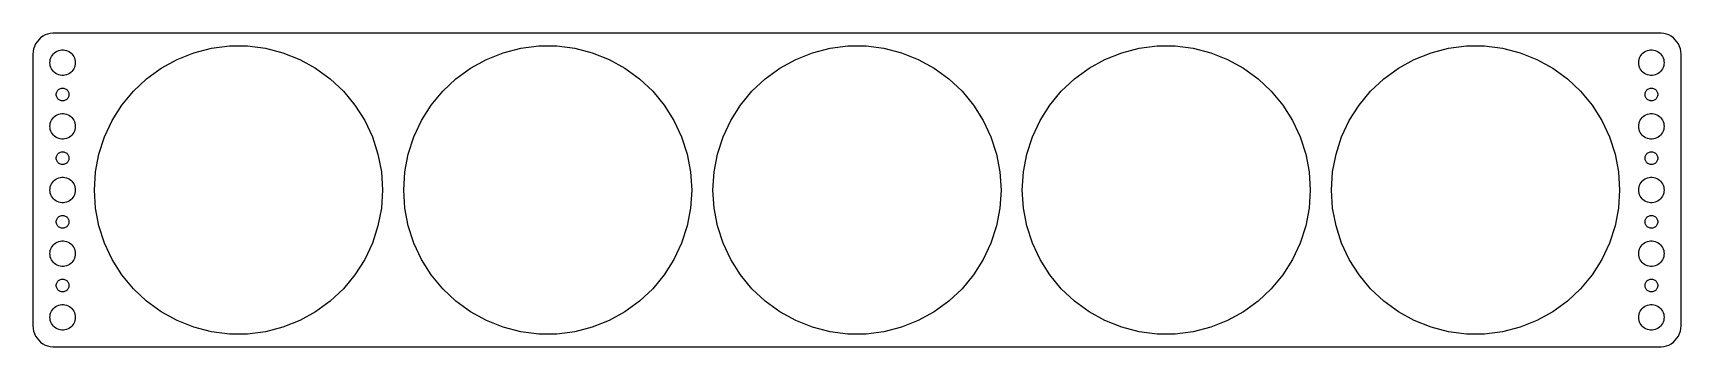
# Model space of a CAD drawing. Header units: metres. Extents: x -194 to 194, y -37 to 37.
import ezdxf

# ---------------------------------------------------------------- set-up
doc = ezdxf.new("R2010")
doc.units = ezdxf.units.M

msp = doc.modelspace()

# ---------------------------------------------------------------- linework, layer by layer
for p, q in [((-193.145, 35.4227), (-193.545, 34.9389)), ((-192.687, 35.8526), (-193.145, 35.4227)), ((-192.179, 36.2216), (-192.687, 35.8526)), ((-191.629, 36.5241), (-192.179, 36.2216)), ((-191.045, 36.7553), (-191.629, 36.5241)), ((-190.437, 36.9114), (-191.045, 36.7553)), ((-189.814, 36.9901), (-190.437, 36.9114)), ((189.814, 36.9901), (-189.814, 36.9901)), ((190.437, 36.9114), (189.814, 36.9901)), ((191.045, 36.7553), (190.437, 36.9114)), ((191.629, 36.5241), (191.045, 36.7553)), ((192.179, 36.2216), (191.629, 36.5241)), ((192.687, 35.8526), (192.179, 36.2216)), ((193.145, 35.4227), (192.687, 35.8526)), ((193.545, 34.9389), (193.145, 35.4227)), ((-194.461, 32.6267), (-194.5, 32)), ((-194.5, 32), (-194.5, -32)), ((-194.343, 33.2434), (-194.461, 32.6267)), ((-194.149, 33.8406), (-194.343, 33.2434)), ((-193.882, 34.4088), (-194.149, 33.8406)), ((-193.545, 34.9389), (-193.882, 34.4088)), ((-190.289, 31.1044), (-190.129, 31.4453)), ((-190.129, 31.4453), (-189.927, 31.7634)), ((-189.927, 31.7634), (-189.687, 32.0536)), ((-189.687, 32.0536), (-189.412, 32.3115)), ((-189.412, 32.3115), (-189.107, 32.533)), ((-189.107, 32.533), (-188.777, 32.7145)), ((-188.777, 32.7145), (-188.427, 32.8532)), ((-188.427, 32.8532), (-188.062, 32.9469)), ((-188.062, 32.9469), (-187.688, 32.9941)), ((-187.688, 32.9941), (-187.312, 32.9941)), ((-187.312, 32.9941), (-186.938, 32.9469)), ((-186.938, 32.9469), (-186.573, 32.8532)), ((-186.573, 32.8532), (-186.223, 32.7145)), ((-186.223, 32.7145), (-185.893, 32.533)), ((-185.893, 32.533), (-185.588, 32.3115)), ((-185.588, 32.3115), (-185.313, 32.0536)), ((-185.313, 32.0536), (-185.073, 31.7634)), ((-185.073, 31.7634), (-184.871, 31.4453)), ((-184.871, 31.4453), (-184.711, 31.1044)), ((-160.477, 30.7641), (-156.507, 32.3359)), ((-156.507, 32.3359), (-152.371, 33.3978)), ((-152.371, 33.3978), (-148.135, 33.9329)), ((-148.135, 33.9329), (-143.865, 33.9329)), ((-143.865, 33.9329), (-139.629, 33.3978)), ((-139.629, 33.3978), (-135.493, 32.3359)), ((-135.493, 32.3359), (-131.523, 30.7641)), ((-87.4765, 30.7641), (-83.5066, 32.3359)), ((-83.5066, 32.3359), (-79.371, 33.3978)), ((-79.371, 33.3978), (-75.1349, 33.9329)), ((-75.1349, 33.9329), (-70.8651, 33.9329)), ((-70.8651, 33.9329), (-66.629, 33.3978)), ((-66.629, 33.3978), (-62.4934, 32.3359)), ((-62.4934, 32.3359), (-58.5235, 30.7641)), ((-14.4765, 30.7641), (-10.5066, 32.3359)), ((-10.5066, 32.3359), (-6.37096, 33.3978)), ((-6.37096, 33.3978), (-2.13487, 33.9329)), ((-2.13487, 33.9329), (2.13487, 33.9329)), ((2.13487, 33.9329), (6.37096, 33.3978)), ((6.37096, 33.3978), (10.5066, 32.3359)), ((10.5066, 32.3359), (14.4765, 30.7641)), ((58.5235, 30.7641), (62.4934, 32.3359)), ((62.4934, 32.3359), (66.629, 33.3978)), ((66.629, 33.3978), (70.8651, 33.9329)), ((70.8651, 33.9329), (75.1349, 33.9329)), ((75.1349, 33.9329), (79.371, 33.3978)), ((79.371, 33.3978), (83.5066, 32.3359)), ((83.5066, 32.3359), (87.4765, 30.7641)), ((131.523, 30.7641), (135.493, 32.3359)), ((135.493, 32.3359), (139.629, 33.3978)), ((139.629, 33.3978), (143.865, 33.9329)), ((143.865, 33.9329), (148.135, 33.9329)), ((148.135, 33.9329), (152.371, 33.3978)), ((152.371, 33.3978), (156.507, 32.3359)), ((156.507, 32.3359), (160.477, 30.7641)), ((184.711, 31.1044), (184.871, 31.4453)), ((184.871, 31.4453), (185.073, 31.7634)), ((185.073, 31.7634), (185.313, 32.0536)), ((185.313, 32.0536), (185.588, 32.3115)), ((185.588, 32.3115), (185.893, 32.533)), ((185.893, 32.533), (186.223, 32.7145)), ((186.223, 32.7145), (186.573, 32.8532)), ((186.573, 32.8532), (186.938, 32.9469)), ((186.938, 32.9469), (187.312, 32.9941)), ((187.312, 32.9941), (187.688, 32.9941)), ((187.688, 32.9941), (188.062, 32.9469)), ((188.062, 32.9469), (188.427, 32.8532)), ((188.427, 32.8532), (188.777, 32.7145)), ((188.777, 32.7145), (189.107, 32.533)), ((189.107, 32.533), (189.412, 32.3115)), ((189.412, 32.3115), (189.687, 32.0536)), ((189.687, 32.0536), (189.927, 31.7634)), ((189.927, 31.7634), (190.129, 31.4453)), ((190.129, 31.4453), (190.289, 31.1044)), ((193.882, 34.4088), (193.545, 34.9389)), ((194.149, 33.8406), (193.882, 34.4088)), ((194.343, 33.2434), (194.149, 33.8406)), ((194.461, 32.6267), (194.343, 33.2434)), ((194.5, 32), (194.461, 32.6267)), ((194.5, -32), (194.5, 32)), ((-190.5, 30), (-190.476, 30.376)), ((-190.476, 29.624), (-190.5, 30)), ((-190.476, 30.376), (-190.406, 30.7461)), ((-190.406, 29.2539), (-190.476, 29.624)), ((-190.406, 30.7461), (-190.289, 31.1044)), ((-190.289, 28.8956), (-190.406, 29.2539)), ((-190.129, 28.5547), (-190.289, 28.8956)), ((-189.927, 28.2366), (-190.129, 28.5547)), ((-189.687, 27.9464), (-189.927, 28.2366)), ((-189.412, 27.6884), (-189.687, 27.9464)), ((-189.107, 27.467), (-189.412, 27.6884)), ((-188.777, 27.2855), (-189.107, 27.467)), ((-188.427, 27.1468), (-188.777, 27.2855)), ((-186.223, 27.2855), (-186.573, 27.1468)), ((-185.893, 27.467), (-186.223, 27.2855)), ((-185.588, 27.6884), (-185.893, 27.467)), ((-185.313, 27.9464), (-185.588, 27.6884)), ((-185.073, 28.2366), (-185.313, 27.9464)), ((-184.871, 28.5547), (-185.073, 28.2366)), ((-184.711, 28.8956), (-184.871, 28.5547)), ((-184.711, 31.1044), (-184.594, 30.7461)), ((-184.594, 29.2539), (-184.711, 28.8956)), ((-184.594, 30.7461), (-184.524, 30.376)), ((-184.524, 29.624), (-184.594, 29.2539)), ((-184.524, 30.376), (-184.5, 30)), ((-184.5, 30), (-184.524, 29.624)), ((-167.672, 26.1974), (-164.218, 28.7071)), ((-164.218, 28.7071), (-160.477, 30.7641)), ((-131.523, 30.7641), (-127.782, 28.7071)), ((-127.782, 28.7071), (-124.328, 26.1974)), ((-94.6724, 26.1974), (-91.2181, 28.7071)), ((-91.2181, 28.7071), (-87.4765, 30.7641)), ((-58.5235, 30.7641), (-54.7819, 28.7071)), ((-54.7819, 28.7071), (-51.3276, 26.1974)), ((-21.6724, 26.1974), (-18.2181, 28.7071)), ((-18.2181, 28.7071), (-14.4765, 30.7641)), ((14.4765, 30.7641), (18.2181, 28.7071)), ((18.2181, 28.7071), (21.6724, 26.1974)), ((51.3276, 26.1974), (54.7819, 28.7071)), ((54.7819, 28.7071), (58.5235, 30.7641)), ((87.4765, 30.7641), (91.2181, 28.7071)), ((91.2181, 28.7071), (94.6724, 26.1974)), ((124.328, 26.1974), (127.782, 28.7071)), ((127.782, 28.7071), (131.523, 30.7641)), ((160.477, 30.7641), (164.218, 28.7071)), ((164.218, 28.7071), (167.672, 26.1974)), ((184.5, 30), (184.524, 30.376)), ((184.524, 29.624), (184.5, 30)), ((184.524, 30.376), (184.594, 30.7461)), ((184.594, 29.2539), (184.524, 29.624)), ((184.594, 30.7461), (184.711, 31.1044)), ((184.711, 28.8956), (184.594, 29.2539)), ((184.871, 28.5547), (184.711, 28.8956)), ((185.073, 28.2366), (184.871, 28.5547)), ((185.313, 27.9464), (185.073, 28.2366)), ((185.588, 27.6884), (185.313, 27.9464)), ((185.893, 27.467), (185.588, 27.6884)), ((186.223, 27.2855), (185.893, 27.467)), ((186.573, 27.1468), (186.223, 27.2855)), ((188.777, 27.2855), (188.427, 27.1468)), ((189.107, 27.467), (188.777, 27.2855)), ((189.412, 27.6884), (189.107, 27.467)), ((189.687, 27.9464), (189.412, 27.6884)), ((189.927, 28.2366), (189.687, 27.9464)), ((190.129, 28.5547), (189.927, 28.2366)), ((190.289, 28.8956), (190.129, 28.5547)), ((190.289, 31.1044), (190.406, 30.7461)), ((190.406, 29.2539), (190.289, 28.8956)), ((190.406, 30.7461), (190.476, 30.376)), ((190.476, 29.624), (190.406, 29.2539)), ((190.476, 30.376), (190.5, 30)), ((190.5, 30), (190.476, 29.624)), ((-188.814, 23.2226), (-188.714, 23.3817)), ((-188.714, 23.3817), (-188.593, 23.5268)), ((-188.593, 23.5268), (-188.456, 23.6558)), ((-188.456, 23.6558), (-188.304, 23.7665)), ((-188.062, 27.0531), (-188.427, 27.1468)), ((-188.304, 23.7665), (-188.139, 23.8572)), ((-188.139, 23.8572), (-187.964, 23.9266)), ((-187.688, 27.0059), (-188.062, 27.0531)), ((-187.964, 23.9266), (-187.781, 23.9734)), ((-187.781, 23.9734), (-187.594, 23.997)), ((-187.312, 27.0059), (-187.688, 27.0059)), ((-187.594, 23.997), (-187.406, 23.997)), ((-187.406, 23.997), (-187.219, 23.9734)), ((-186.938, 27.0531), (-187.312, 27.0059)), ((-187.219, 23.9734), (-187.036, 23.9266)), ((-187.036, 23.9266), (-186.861, 23.8572)), ((-186.573, 27.1468), (-186.938, 27.0531)), ((-186.861, 23.8572), (-186.696, 23.7665)), ((-186.696, 23.7665), (-186.544, 23.6558)), ((-186.544, 23.6558), (-186.407, 23.5268)), ((-186.407, 23.5268), (-186.286, 23.3817)), ((-186.286, 23.3817), (-186.186, 23.2226)), ((-170.785, 23.2746), (-167.672, 26.1974)), ((-124.328, 26.1974), (-121.215, 23.2746)), ((-97.7849, 23.2746), (-94.6724, 26.1974)), ((-51.3276, 26.1974), (-48.2151, 23.2746)), ((-24.7849, 23.2746), (-21.6724, 26.1974)), ((21.6724, 26.1974), (24.7849, 23.2746)), ((48.2151, 23.2746), (51.3276, 26.1974)), ((94.6724, 26.1974), (97.7849, 23.2746)), ((121.215, 23.2746), (124.328, 26.1974)), ((167.672, 26.1974), (170.785, 23.2746)), ((186.186, 23.2226), (186.286, 23.3817)), ((186.286, 23.3817), (186.407, 23.5268)), ((186.407, 23.5268), (186.544, 23.6558)), ((186.544, 23.6558), (186.696, 23.7665)), ((186.938, 27.0531), (186.573, 27.1468)), ((186.696, 23.7665), (186.861, 23.8572)), ((186.861, 23.8572), (187.036, 23.9266)), ((187.312, 27.0059), (186.938, 27.0531)), ((187.036, 23.9266), (187.219, 23.9734)), ((187.219, 23.9734), (187.406, 23.997)), ((187.688, 27.0059), (187.312, 27.0059)), ((187.406, 23.997), (187.594, 23.997)), ((187.594, 23.997), (187.781, 23.9734)), ((188.062, 27.0531), (187.688, 27.0059)), ((187.781, 23.9734), (187.964, 23.9266)), ((187.964, 23.9266), (188.139, 23.8572)), ((188.427, 27.1468), (188.062, 27.0531)), ((188.139, 23.8572), (188.304, 23.7665)), ((188.304, 23.7665), (188.456, 23.6558)), ((188.456, 23.6558), (188.593, 23.5268)), ((188.593, 23.5268), (188.714, 23.3817)), ((188.714, 23.3817), (188.814, 23.2226)), ((-189, 22.5), (-188.988, 22.688)), ((-188.988, 22.312), (-189, 22.5)), ((-188.988, 22.688), (-188.953, 22.873)), ((-188.953, 22.127), (-188.988, 22.312)), ((-188.953, 22.873), (-188.895, 23.0522)), ((-188.895, 21.9478), (-188.953, 22.127)), ((-188.895, 23.0522), (-188.814, 23.2226)), ((-188.814, 21.7774), (-188.895, 21.9478)), ((-188.714, 21.6183), (-188.814, 21.7774)), ((-188.593, 21.4732), (-188.714, 21.6183)), ((-188.456, 21.3442), (-188.593, 21.4732)), ((-188.304, 21.2335), (-188.456, 21.3442)), ((-188.139, 21.1427), (-188.304, 21.2335)), ((-187.964, 21.0734), (-188.139, 21.1427)), ((-187.781, 21.0266), (-187.964, 21.0734)), ((-187.594, 21.003), (-187.781, 21.0266)), ((-187.406, 21.003), (-187.594, 21.003)), ((-187.219, 21.0266), (-187.406, 21.003)), ((-187.036, 21.0734), (-187.219, 21.0266)), ((-186.861, 21.1427), (-187.036, 21.0734)), ((-186.696, 21.2335), (-186.861, 21.1427)), ((-186.544, 21.3442), (-186.696, 21.2335)), ((-186.407, 21.4732), (-186.544, 21.3442)), ((-186.286, 21.6183), (-186.407, 21.4732)), ((-186.186, 21.7774), (-186.286, 21.6183)), ((-186.186, 23.2226), (-186.105, 23.0522)), ((-186.105, 21.9478), (-186.186, 21.7774)), ((-186.105, 23.0522), (-186.047, 22.873)), ((-186.047, 22.127), (-186.105, 21.9478)), ((-186.047, 22.873), (-186.012, 22.688)), ((-186.012, 22.312), (-186.047, 22.127)), ((-186.012, 22.688), (-186, 22.5)), ((-186, 22.5), (-186.012, 22.312)), ((-175.794, 16.3796), (-173.507, 19.9847)), ((-173.507, 19.9847), (-170.785, 23.2746)), ((-121.215, 23.2746), (-118.493, 19.9847)), ((-118.493, 19.9847), (-116.206, 16.3796)), ((-102.794, 16.3796), (-100.507, 19.9847)), ((-100.507, 19.9847), (-97.7849, 23.2746)), ((-48.2151, 23.2746), (-45.4934, 19.9847)), ((-45.4934, 19.9847), (-43.2056, 16.3796)), ((-29.7944, 16.3796), (-27.5066, 19.9847)), ((-27.5066, 19.9847), (-24.7849, 23.2746)), ((24.7849, 23.2746), (27.5066, 19.9847)), ((27.5066, 19.9847), (29.7944, 16.3796)), ((43.2056, 16.3796), (45.4934, 19.9847)), ((45.4934, 19.9847), (48.2151, 23.2746)), ((97.7849, 23.2746), (100.507, 19.9847)), ((100.507, 19.9847), (102.794, 16.3796)), ((116.206, 16.3796), (118.493, 19.9847)), ((118.493, 19.9847), (121.215, 23.2746)), ((170.785, 23.2746), (173.507, 19.9847)), ((173.507, 19.9847), (175.794, 16.3796)), ((186, 22.5), (186.012, 22.688)), ((186.012, 22.312), (186, 22.5)), ((186.012, 22.688), (186.047, 22.873)), ((186.047, 22.127), (186.012, 22.312)), ((186.047, 22.873), (186.105, 23.0522)), ((186.105, 21.9478), (186.047, 22.127)), ((186.105, 23.0522), (186.186, 23.2226)), ((186.186, 21.7774), (186.105, 21.9478)), ((186.286, 21.6183), (186.186, 21.7774)), ((186.407, 21.4732), (186.286, 21.6183)), ((186.544, 21.3442), (186.407, 21.4732)), ((186.696, 21.2335), (186.544, 21.3442)), ((186.861, 21.1427), (186.696, 21.2335)), ((187.036, 21.0734), (186.861, 21.1427)), ((187.219, 21.0266), (187.036, 21.0734)), ((187.406, 21.003), (187.219, 21.0266)), ((187.594, 21.003), (187.406, 21.003)), ((187.781, 21.0266), (187.594, 21.003)), ((187.964, 21.0734), (187.781, 21.0266)), ((188.139, 21.1427), (187.964, 21.0734)), ((188.304, 21.2335), (188.139, 21.1427)), ((188.456, 21.3442), (188.304, 21.2335)), ((188.593, 21.4732), (188.456, 21.3442)), ((188.714, 21.6183), (188.593, 21.4732)), ((188.814, 21.7774), (188.714, 21.6183)), ((188.814, 23.2226), (188.895, 23.0522)), ((188.895, 21.9478), (188.814, 21.7774)), ((188.895, 23.0522), (188.953, 22.873)), ((188.953, 22.127), (188.895, 21.9478)), ((188.953, 22.873), (188.988, 22.688)), ((188.988, 22.312), (188.953, 22.127)), ((188.988, 22.688), (189, 22.5)), ((189, 22.5), (188.988, 22.312)), ((-190.476, 15.376), (-190.406, 15.7461)), ((-190.406, 15.7461), (-190.289, 16.1044)), ((-190.289, 16.1044), (-190.129, 16.4453)), ((-190.129, 16.4453), (-189.927, 16.7634)), ((-189.927, 16.7634), (-189.687, 17.0536)), ((-189.687, 17.0536), (-189.412, 17.3115)), ((-189.412, 17.3115), (-189.107, 17.533)), ((-189.107, 17.533), (-188.777, 17.7145)), ((-188.777, 17.7145), (-188.427, 17.8532)), ((-188.427, 17.8532), (-188.062, 17.9469)), ((-188.062, 17.9469), (-187.688, 17.9941)), ((-187.688, 17.9941), (-187.312, 17.9941)), ((-187.312, 17.9941), (-186.938, 17.9469)), ((-186.938, 17.9469), (-186.573, 17.8532)), ((-186.573, 17.8532), (-186.223, 17.7145)), ((-186.223, 17.7145), (-185.893, 17.533)), ((-185.893, 17.533), (-185.588, 17.3115)), ((-185.588, 17.3115), (-185.313, 17.0536)), ((-185.313, 17.0536), (-185.073, 16.7634)), ((-185.073, 16.7634), (-184.871, 16.4453)), ((-184.871, 16.4453), (-184.711, 16.1044)), ((-184.711, 16.1044), (-184.594, 15.7461)), ((-184.594, 15.7461), (-184.524, 15.376)), ((-177.612, 12.5162), (-175.794, 16.3796)), ((-116.206, 16.3796), (-114.388, 12.5162)), ((-104.612, 12.5162), (-102.794, 16.3796)), ((-43.2056, 16.3796), (-41.3876, 12.5162)), ((-31.6124, 12.5162), (-29.7944, 16.3796)), ((29.7944, 16.3796), (31.6124, 12.5162)), ((41.3876, 12.5162), (43.2056, 16.3796)), ((102.794, 16.3796), (104.612, 12.5162)), ((114.388, 12.5162), (116.206, 16.3796)), ((175.794, 16.3796), (177.612, 12.5162)), ((184.524, 15.376), (184.594, 15.7461)), ((184.594, 15.7461), (184.711, 16.1044)), ((184.711, 16.1044), (184.871, 16.4453)), ((184.871, 16.4453), (185.073, 16.7634)), ((185.073, 16.7634), (185.313, 17.0536)), ((185.313, 17.0536), (185.588, 17.3115)), ((185.588, 17.3115), (185.893, 17.533)), ((185.893, 17.533), (186.223, 17.7145)), ((186.223, 17.7145), (186.573, 17.8532)), ((186.573, 17.8532), (186.938, 17.9469)), ((186.938, 17.9469), (187.312, 17.9941)), ((187.312, 17.9941), (187.688, 17.9941)), ((187.688, 17.9941), (188.062, 17.9469)), ((188.062, 17.9469), (188.427, 17.8532)), ((188.427, 17.8532), (188.777, 17.7145)), ((188.777, 17.7145), (189.107, 17.533)), ((189.107, 17.533), (189.412, 17.3115)), ((189.412, 17.3115), (189.687, 17.0536)), ((189.687, 17.0536), (189.927, 16.7634)), ((189.927, 16.7634), (190.129, 16.4453)), ((190.129, 16.4453), (190.289, 16.1044)), ((190.289, 16.1044), (190.406, 15.7461)), ((190.406, 15.7461), (190.476, 15.376)), ((-190.5, 15), (-190.476, 15.376)), ((-190.476, 14.624), (-190.5, 15)), ((-190.406, 14.2539), (-190.476, 14.624)), ((-190.289, 13.8956), (-190.406, 14.2539)), ((-190.129, 13.5547), (-190.289, 13.8956)), ((-189.927, 13.2366), (-190.129, 13.5547)), ((-189.687, 12.9464), (-189.927, 13.2366)), ((-189.412, 12.6884), (-189.687, 12.9464)), ((-189.107, 12.467), (-189.412, 12.6884)), ((-188.777, 12.2855), (-189.107, 12.467)), ((-188.427, 12.1468), (-188.777, 12.2855)), ((-188.062, 12.0531), (-188.427, 12.1468)), ((-187.688, 12.0059), (-188.062, 12.0531)), ((-187.312, 12.0059), (-187.688, 12.0059)), ((-186.938, 12.0531), (-187.312, 12.0059)), ((-186.573, 12.1468), (-186.938, 12.0531)), ((-186.223, 12.2855), (-186.573, 12.1468)), ((-185.893, 12.467), (-186.223, 12.2855)), ((-185.588, 12.6884), (-185.893, 12.467)), ((-185.313, 12.9464), (-185.588, 12.6884)), ((-185.073, 13.2366), (-185.313, 12.9464)), ((-184.871, 13.5547), (-185.073, 13.2366)), ((-184.711, 13.8956), (-184.871, 13.5547)), ((-184.594, 14.2539), (-184.711, 13.8956)), ((-184.524, 14.624), (-184.594, 14.2539)), ((-184.524, 15.376), (-184.5, 15)), ((-184.5, 15), (-184.524, 14.624)), ((-178.932, 8.45544), (-177.612, 12.5162)), ((-114.388, 12.5162), (-113.068, 8.45544)), ((-105.932, 8.45544), (-104.612, 12.5162)), ((-41.3876, 12.5162), (-40.0682, 8.45544)), ((-32.9318, 8.45544), (-31.6124, 12.5162)), ((31.6124, 12.5162), (32.9318, 8.45544)), ((40.0682, 8.45544), (41.3876, 12.5162)), ((104.612, 12.5162), (105.932, 8.45544)), ((113.068, 8.45544), (114.388, 12.5162)), ((177.612, 12.5162), (178.932, 8.45544)), ((184.5, 15), (184.524, 15.376)), ((184.524, 14.624), (184.5, 15)), ((184.594, 14.2539), (184.524, 14.624)), ((184.711, 13.8956), (184.594, 14.2539)), ((184.871, 13.5547), (184.711, 13.8956)), ((185.073, 13.2366), (184.871, 13.5547)), ((185.313, 12.9464), (185.073, 13.2366)), ((185.588, 12.6884), (185.313, 12.9464)), ((185.893, 12.467), (185.588, 12.6884)), ((186.223, 12.2855), (185.893, 12.467)), ((186.573, 12.1468), (186.223, 12.2855)), ((186.938, 12.0531), (186.573, 12.1468)), ((187.312, 12.0059), (186.938, 12.0531)), ((187.688, 12.0059), (187.312, 12.0059)), ((188.062, 12.0531), (187.688, 12.0059)), ((188.427, 12.1468), (188.062, 12.0531)), ((188.777, 12.2855), (188.427, 12.1468)), ((189.107, 12.467), (188.777, 12.2855)), ((189.412, 12.6884), (189.107, 12.467)), ((189.687, 12.9464), (189.412, 12.6884)), ((189.927, 13.2366), (189.687, 12.9464)), ((190.129, 13.5547), (189.927, 13.2366)), ((190.289, 13.8956), (190.129, 13.5547)), ((190.406, 14.2539), (190.289, 13.8956)), ((190.476, 14.624), (190.406, 14.2539)), ((190.476, 15.376), (190.5, 15)), ((190.5, 15), (190.476, 14.624)), ((-188.988, 7.68799), (-188.953, 7.87303)), ((-188.953, 7.87303), (-188.895, 8.05219)), ((-188.895, 8.05219), (-188.814, 8.22263)), ((-188.814, 8.22263), (-188.714, 8.38167)), ((-188.714, 8.38167), (-188.593, 8.52681)), ((-188.593, 8.52681), (-188.456, 8.65576)), ((-188.456, 8.65576), (-188.304, 8.76648)), ((-188.304, 8.76648), (-188.139, 8.85724)), ((-188.139, 8.85724), (-187.964, 8.92657)), ((-187.964, 8.92657), (-187.781, 8.97342)), ((-187.781, 8.97342), (-187.594, 8.99704)), ((-187.594, 8.99704), (-187.406, 8.99704)), ((-187.406, 8.99704), (-187.219, 8.97342)), ((-187.219, 8.97342), (-187.036, 8.92657)), ((-187.036, 8.92657), (-186.861, 8.85724)), ((-186.861, 8.85724), (-186.696, 8.76648)), ((-186.696, 8.76648), (-186.544, 8.65576)), ((-186.544, 8.65576), (-186.407, 8.52681)), ((-186.407, 8.52681), (-186.286, 8.38167)), ((-186.286, 8.38167), (-186.186, 8.22263)), ((-186.186, 8.22263), (-186.105, 8.05219)), ((-186.105, 8.05219), (-186.047, 7.87303)), ((-186.047, 7.87303), (-186.012, 7.68799)), ((-179.732, 4.26132), (-178.932, 8.45544)), ((-113.068, 8.45544), (-112.268, 4.26132)), ((-106.732, 4.26132), (-105.932, 8.45544)), ((-40.0682, 8.45544), (-39.2681, 4.26132)), ((-33.7319, 4.26132), (-32.9318, 8.45544)), ((32.9318, 8.45544), (33.7319, 4.26132)), ((39.2681, 4.26132), (40.0682, 8.45544)), ((105.932, 8.45544), (106.732, 4.26132)), ((112.268, 4.26132), (113.068, 8.45544)), ((178.932, 8.45544), (179.732, 4.26132)), ((186.012, 7.68799), (186.047, 7.87303)), ((186.047, 7.87303), (186.105, 8.05219)), ((186.105, 8.05219), (186.186, 8.22263)), ((186.186, 8.22263), (186.286, 8.38167)), ((186.286, 8.38167), (186.407, 8.52681)), ((186.407, 8.52681), (186.544, 8.65576)), ((186.544, 8.65576), (186.696, 8.76648)), ((186.696, 8.76648), (186.861, 8.85724)), ((186.861, 8.85724), (187.036, 8.92657)), ((187.036, 8.92657), (187.219, 8.97342)), ((187.219, 8.97342), (187.406, 8.99704)), ((187.406, 8.99704), (187.594, 8.99704)), ((187.594, 8.99704), (187.781, 8.97342)), ((187.781, 8.97342), (187.964, 8.92657)), ((187.964, 8.92657), (188.139, 8.85724)), ((188.139, 8.85724), (188.304, 8.76648)), ((188.304, 8.76648), (188.456, 8.65576)), ((188.456, 8.65576), (188.593, 8.52681)), ((188.593, 8.52681), (188.714, 8.38167)), ((188.714, 8.38167), (188.814, 8.22263)), ((188.814, 8.22263), (188.895, 8.05219)), ((188.895, 8.05219), (188.953, 7.87303)), ((188.953, 7.87303), (188.988, 7.68799)), ((-189, 7.5), (-188.988, 7.68799)), ((-188.988, 7.312), (-189, 7.5)), ((-188.953, 7.12695), (-188.988, 7.312)), ((-188.895, 6.9478), (-188.953, 7.12695)), ((-188.814, 6.77736), (-188.895, 6.9478)), ((-188.714, 6.61832), (-188.814, 6.77736)), ((-188.593, 6.47318), (-188.714, 6.61832)), ((-188.456, 6.34422), (-188.593, 6.47318)), ((-188.304, 6.23351), (-188.456, 6.34422)), ((-188.139, 6.14275), (-188.304, 6.23351)), ((-187.964, 6.07341), (-188.139, 6.14275)), ((-187.781, 6.02657), (-187.964, 6.07341)), ((-187.594, 6.00294), (-187.781, 6.02657)), ((-187.406, 6.00294), (-187.594, 6.00294)), ((-187.219, 6.02657), (-187.406, 6.00294)), ((-187.036, 6.07341), (-187.219, 6.02657)), ((-186.861, 6.14275), (-187.036, 6.07341)), ((-186.696, 6.23351), (-186.861, 6.14275)), ((-186.544, 6.34422), (-186.696, 6.23351)), ((-186.407, 6.47318), (-186.544, 6.34422)), ((-186.286, 6.61832), (-186.407, 6.47318)), ((-186.186, 6.77736), (-186.286, 6.61832)), ((-186.105, 6.9478), (-186.186, 6.77736)), ((-186.047, 7.12695), (-186.105, 6.9478)), ((-186.012, 7.312), (-186.047, 7.12695)), ((-186.012, 7.68799), (-186, 7.5)), ((-186, 7.5), (-186.012, 7.312)), ((-180, 0), (-179.732, 4.26132)), ((-112.268, 4.26132), (-112, 0)), ((-107, 0), (-106.732, 4.26132)), ((-39.2681, 4.26132), (-39, 0)), ((-34, 0), (-33.7319, 4.26132)), ((33.7319, 4.26132), (34, 0)), ((39, 0), (39.2681, 4.26132)), ((106.732, 4.26132), (107, 0)), ((112, 0), (112.268, 4.26132)), ((179.732, 4.26132), (180, 0)), ((186, 7.5), (186.012, 7.68799)), ((186.012, 7.312), (186, 7.5)), ((186.047, 7.12695), (186.012, 7.312)), ((186.105, 6.9478), (186.047, 7.12695)), ((186.186, 6.77736), (186.105, 6.9478)), ((186.286, 6.61832), (186.186, 6.77736)), ((186.407, 6.47318), (186.286, 6.61832)), ((186.544, 6.34422), (186.407, 6.47318)), ((186.696, 6.23351), (186.544, 6.34422)), ((186.861, 6.14275), (186.696, 6.23351)), ((187.036, 6.07341), (186.861, 6.14275)), ((187.219, 6.02657), (187.036, 6.07341)), ((187.406, 6.00294), (187.219, 6.02657)), ((187.594, 6.00294), (187.406, 6.00294)), ((187.781, 6.02657), (187.594, 6.00294)), ((187.964, 6.07341), (187.781, 6.02657)), ((188.139, 6.14275), (187.964, 6.07341)), ((188.304, 6.23351), (188.139, 6.14275)), ((188.456, 6.34422), (188.304, 6.23351)), ((188.593, 6.47318), (188.456, 6.34422)), ((188.714, 6.61832), (188.593, 6.47318)), ((188.814, 6.77736), (188.714, 6.61832)), ((188.895, 6.9478), (188.814, 6.77736)), ((188.953, 7.12695), (188.895, 6.9478)), ((188.988, 7.312), (188.953, 7.12695)), ((188.988, 7.68799), (189, 7.5)), ((189, 7.5), (188.988, 7.312)), ((-190.5, 0), (-190.476, 0.37599)), ((-190.476, -0.37599), (-190.5, 0)), ((-190.476, 0.37599), (-190.406, 0.74606)), ((-190.406, 0.74606), (-190.289, 1.10437)), ((-190.289, 1.10437), (-190.129, 1.44525)), ((-190.129, 1.44525), (-189.927, 1.76335)), ((-189.927, 1.76335), (-189.687, 2.05363)), ((-189.687, 2.05363), (-189.412, 2.31154)), ((-189.412, 2.31154), (-189.107, 2.53297)), ((-189.107, 2.53297), (-188.777, 2.71448)), ((-188.777, 2.71448), (-188.427, 2.85316)), ((-188.427, 2.85316), (-188.062, 2.94685)), ((-188.062, 2.94685), (-187.688, 2.99408)), ((-187.688, 2.99408), (-187.312, 2.99408)), ((-187.312, 2.99408), (-186.938, 2.94685)), ((-186.938, 2.94685), (-186.573, 2.85316)), ((-186.573, 2.85316), (-186.223, 2.71448)), ((-186.223, 2.71448), (-185.893, 2.53297)), ((-185.893, 2.53297), (-185.588, 2.31154)), ((-185.588, 2.31154), (-185.313, 2.05363)), ((-185.313, 2.05363), (-185.073, 1.76335)), ((-185.073, 1.76335), (-184.871, 1.44525)), ((-184.871, 1.44525), (-184.711, 1.10437)), ((-184.711, 1.10437), (-184.594, 0.74606)), ((-184.594, 0.74606), (-184.524, 0.37599)), ((-184.524, 0.37599), (-184.5, 0)), ((-184.5, 0), (-184.524, -0.37599)), ((-179.732, -4.26132), (-180, 0)), ((-112, 0), (-112.268, -4.26132)), ((-106.732, -4.26132), (-107, 0)), ((-39, 0), (-39.2681, -4.26132)), ((-33.7319, -4.26132), (-34, 0)), ((34, 0), (33.7319, -4.26132)), ((39.2681, -4.26132), (39, 0)), ((107, 0), (106.732, -4.26132)), ((112.268, -4.26132), (112, 0)), ((180, 0), (179.732, -4.26132)), ((184.5, 0), (184.524, 0.37599)), ((184.524, -0.37599), (184.5, 0)), ((184.524, 0.37599), (184.594, 0.74606)), ((184.594, 0.74606), (184.711, 1.10437)), ((184.711, 1.10437), (184.871, 1.44525)), ((184.871, 1.44525), (185.073, 1.76335)), ((185.073, 1.76335), (185.313, 2.05363)), ((185.313, 2.05363), (185.588, 2.31154)), ((185.588, 2.31154), (185.893, 2.53297)), ((185.893, 2.53297), (186.223, 2.71448)), ((186.223, 2.71448), (186.573, 2.85316)), ((186.573, 2.85316), (186.938, 2.94685)), ((186.938, 2.94685), (187.312, 2.99408)), ((187.312, 2.99408), (187.688, 2.99408)), ((187.688, 2.99408), (188.062, 2.94685)), ((188.062, 2.94685), (188.427, 2.85316)), ((188.427, 2.85316), (188.777, 2.71448)), ((188.777, 2.71448), (189.107, 2.53297)), ((189.107, 2.53297), (189.412, 2.31154)), ((189.412, 2.31154), (189.687, 2.05363)), ((189.687, 2.05363), (189.927, 1.76335)), ((189.927, 1.76335), (190.129, 1.44525)), ((190.129, 1.44525), (190.289, 1.10437)), ((190.289, 1.10437), (190.406, 0.74606)), ((190.406, 0.74606), (190.476, 0.37599)), ((190.476, 0.37599), (190.5, 0)), ((190.5, 0), (190.476, -0.37599)), ((-190.406, -0.74606), (-190.476, -0.37599)), ((-190.289, -1.10437), (-190.406, -0.74606)), ((-190.129, -1.44525), (-190.289, -1.10437)), ((-189.927, -1.76335), (-190.129, -1.44525)), ((-189.687, -2.05363), (-189.927, -1.76335)), ((-189.412, -2.31154), (-189.687, -2.05363)), ((-189.107, -2.53297), (-189.412, -2.31154)), ((-188.777, -2.71448), (-189.107, -2.53297)), ((-188.427, -2.85316), (-188.777, -2.71448)), ((-188.062, -2.94685), (-188.427, -2.85316)), ((-187.688, -2.99408), (-188.062, -2.94685)), ((-187.312, -2.99408), (-187.688, -2.99408)), ((-186.938, -2.94685), (-187.312, -2.99408)), ((-186.573, -2.85316), (-186.938, -2.94685)), ((-186.223, -2.71448), (-186.573, -2.85316)), ((-185.893, -2.53297), (-186.223, -2.71448)), ((-185.588, -2.31154), (-185.893, -2.53297)), ((-185.313, -2.05363), (-185.588, -2.31154)), ((-185.073, -1.76335), (-185.313, -2.05363)), ((-184.871, -1.44525), (-185.073, -1.76335)), ((-184.711, -1.10437), (-184.871, -1.44525)), ((-184.594, -0.74606), (-184.711, -1.10437)), ((-184.524, -0.37599), (-184.594, -0.74606)), ((184.594, -0.74606), (184.524, -0.37599)), ((184.711, -1.10437), (184.594, -0.74606)), ((184.871, -1.44525), (184.711, -1.10437)), ((185.073, -1.76335), (184.871, -1.44525)), ((185.313, -2.05363), (185.073, -1.76335)), ((185.588, -2.31154), (185.313, -2.05363)), ((185.893, -2.53297), (185.588, -2.31154)), ((186.223, -2.71448), (185.893, -2.53297)), ((186.573, -2.85316), (186.223, -2.71448)), ((186.938, -2.94685), (186.573, -2.85316)), ((187.312, -2.99408), (186.938, -2.94685)), ((187.688, -2.99408), (187.312, -2.99408)), ((188.062, -2.94685), (187.688, -2.99408)), ((188.427, -2.85316), (188.062, -2.94685)), ((188.777, -2.71448), (188.427, -2.85316)), ((189.107, -2.53297), (188.777, -2.71448)), ((189.412, -2.31154), (189.107, -2.53297)), ((189.687, -2.05363), (189.412, -2.31154)), ((189.927, -1.76335), (189.687, -2.05363)), ((190.129, -1.44525), (189.927, -1.76335)), ((190.289, -1.10437), (190.129, -1.44525)), ((190.406, -0.74606), (190.289, -1.10437)), ((190.476, -0.37599), (190.406, -0.74606)), ((-189, -7.5), (-188.988, -7.312)), ((-188.988, -7.68799), (-189, -7.5)), ((-188.988, -7.312), (-188.953, -7.12695)), ((-188.953, -7.87303), (-188.988, -7.68799)), ((-188.953, -7.12695), (-188.895, -6.9478)), ((-188.895, -6.9478), (-188.814, -6.77736)), ((-188.814, -6.77736), (-188.714, -6.61832)), ((-188.714, -6.61832), (-188.593, -6.47318)), ((-188.593, -6.47318), (-188.456, -6.34422)), ((-188.456, -6.34422), (-188.304, -6.23351)), ((-188.304, -6.23351), (-188.139, -6.14275)), ((-188.139, -6.14275), (-187.964, -6.07341)), ((-187.964, -6.07341), (-187.781, -6.02657)), ((-187.781, -6.02657), (-187.594, -6.00294)), ((-187.594, -6.00294), (-187.406, -6.00294)), ((-187.406, -6.00294), (-187.219, -6.02657)), ((-187.219, -6.02657), (-187.036, -6.07341)), ((-187.036, -6.07341), (-186.861, -6.14275)), ((-186.861, -6.14275), (-186.696, -6.23351)), ((-186.696, -6.23351), (-186.544, -6.34422)), ((-186.544, -6.34422), (-186.407, -6.47318)), ((-186.407, -6.47318), (-186.286, -6.61832)), ((-186.286, -6.61832), (-186.186, -6.77736)), ((-186.186, -6.77736), (-186.105, -6.9478)), ((-186.105, -6.9478), (-186.047, -7.12695)), ((-186.047, -7.12695), (-186.012, -7.312)), ((-186.012, -7.68799), (-186.047, -7.87303)), ((-186.012, -7.312), (-186, -7.5)), ((-186, -7.5), (-186.012, -7.68799)), ((-178.932, -8.45544), (-179.732, -4.26132)), ((-112.268, -4.26132), (-113.068, -8.45544)), ((-105.932, -8.45544), (-106.732, -4.26132)), ((-39.2681, -4.26132), (-40.0682, -8.45544)), ((-32.9318, -8.45544), (-33.7319, -4.26132)), ((33.7319, -4.26132), (32.9318, -8.45544)), ((40.0682, -8.45544), (39.2681, -4.26132)), ((106.732, -4.26132), (105.932, -8.45544)), ((113.068, -8.45544), (112.268, -4.26132)), ((179.732, -4.26132), (178.932, -8.45544)), ((186, -7.5), (186.012, -7.312)), ((186.012, -7.68799), (186, -7.5)), ((186.012, -7.312), (186.047, -7.12695)), ((186.047, -7.87303), (186.012, -7.68799)), ((186.047, -7.12695), (186.105, -6.9478)), ((186.105, -6.9478), (186.186, -6.77736)), ((186.186, -6.77736), (186.286, -6.61832)), ((186.286, -6.61832), (186.407, -6.47318)), ((186.407, -6.47318), (186.544, -6.34422)), ((186.544, -6.34422), (186.696, -6.23351)), ((186.696, -6.23351), (186.861, -6.14275)), ((186.861, -6.14275), (187.036, -6.07341)), ((187.036, -6.07341), (187.219, -6.02657)), ((187.219, -6.02657), (187.406, -6.00294)), ((187.406, -6.00294), (187.594, -6.00294)), ((187.594, -6.00294), (187.781, -6.02657)), ((187.781, -6.02657), (187.964, -6.07341)), ((187.964, -6.07341), (188.139, -6.14275)), ((188.139, -6.14275), (188.304, -6.23351)), ((188.304, -6.23351), (188.456, -6.34422)), ((188.456, -6.34422), (188.593, -6.47318)), ((188.593, -6.47318), (188.714, -6.61832)), ((188.714, -6.61832), (188.814, -6.77736)), ((188.814, -6.77736), (188.895, -6.9478)), ((188.895, -6.9478), (188.953, -7.12695)), ((188.953, -7.12695), (188.988, -7.312)), ((188.988, -7.68799), (188.953, -7.87303)), ((188.988, -7.312), (189, -7.5)), ((189, -7.5), (188.988, -7.68799)), ((-188.895, -8.05219), (-188.953, -7.87303)), ((-188.814, -8.22263), (-188.895, -8.05219)), ((-188.714, -8.38167), (-188.814, -8.22263)), ((-188.593, -8.52681), (-188.714, -8.38167)), ((-188.456, -8.65576), (-188.593, -8.52681)), ((-188.304, -8.76648), (-188.456, -8.65576)), ((-188.139, -8.85724), (-188.304, -8.76648)), ((-187.964, -8.92657), (-188.139, -8.85724)), ((-187.781, -8.97342), (-187.964, -8.92657)), ((-187.594, -8.99704), (-187.781, -8.97342)), ((-187.406, -8.99704), (-187.594, -8.99704)), ((-187.219, -8.97342), (-187.406, -8.99704)), ((-187.036, -8.92657), (-187.219, -8.97342)), ((-186.861, -8.85724), (-187.036, -8.92657)), ((-186.696, -8.76648), (-186.861, -8.85724)), ((-186.544, -8.65576), (-186.696, -8.76648)), ((-186.407, -8.52681), (-186.544, -8.65576)), ((-186.286, -8.38167), (-186.407, -8.52681)), ((-186.186, -8.22263), (-186.286, -8.38167)), ((-186.105, -8.05219), (-186.186, -8.22263)), ((-186.047, -7.87303), (-186.105, -8.05219)), ((-177.612, -12.5162), (-178.932, -8.45544)), ((-113.068, -8.45544), (-114.388, -12.5162)), ((-104.612, -12.5162), (-105.932, -8.45544)), ((-40.0682, -8.45544), (-41.3876, -12.5162)), ((-31.6124, -12.5162), (-32.9318, -8.45544)), ((32.9318, -8.45544), (31.6124, -12.5162)), ((41.3876, -12.5162), (40.0682, -8.45544)), ((105.932, -8.45544), (104.612, -12.5162)), ((114.388, -12.5162), (113.068, -8.45544)), ((178.932, -8.45544), (177.612, -12.5162)), ((186.105, -8.05219), (186.047, -7.87303)), ((186.186, -8.22263), (186.105, -8.05219)), ((186.286, -8.38167), (186.186, -8.22263)), ((186.407, -8.52681), (186.286, -8.38167)), ((186.544, -8.65576), (186.407, -8.52681)), ((186.696, -8.76648), (186.544, -8.65576)), ((186.861, -8.85724), (186.696, -8.76648)), ((187.036, -8.92657), (186.861, -8.85724)), ((187.219, -8.97342), (187.036, -8.92657)), ((187.406, -8.99704), (187.219, -8.97342)), ((187.594, -8.99704), (187.406, -8.99704)), ((187.781, -8.97342), (187.594, -8.99704)), ((187.964, -8.92657), (187.781, -8.97342)), ((188.139, -8.85724), (187.964, -8.92657)), ((188.304, -8.76648), (188.139, -8.85724)), ((188.456, -8.65576), (188.304, -8.76648)), ((188.593, -8.52681), (188.456, -8.65576)), ((188.714, -8.38167), (188.593, -8.52681)), ((188.814, -8.22263), (188.714, -8.38167)), ((188.895, -8.05219), (188.814, -8.22263)), ((188.953, -7.87303), (188.895, -8.05219)), ((-190.5, -15), (-190.476, -14.624)), ((-190.476, -15.376), (-190.5, -15)), ((-190.476, -14.624), (-190.406, -14.2539)), ((-190.406, -15.7461), (-190.476, -15.376)), ((-190.406, -14.2539), (-190.289, -13.8956)), ((-190.289, -13.8956), (-190.129, -13.5547)), ((-190.129, -13.5547), (-189.927, -13.2366)), ((-189.927, -13.2366), (-189.687, -12.9464)), ((-189.687, -12.9464), (-189.412, -12.6884)), ((-189.412, -12.6884), (-189.107, -12.467)), ((-189.107, -12.467), (-188.777, -12.2855)), ((-188.777, -12.2855), (-188.427, -12.1468)), ((-188.427, -12.1468), (-188.062, -12.0531)), ((-188.062, -12.0531), (-187.688, -12.0059)), ((-187.688, -12.0059), (-187.312, -12.0059)), ((-187.312, -12.0059), (-186.938, -12.0531)), ((-186.938, -12.0531), (-186.573, -12.1468)), ((-186.573, -12.1468), (-186.223, -12.2855)), ((-186.223, -12.2855), (-185.893, -12.467)), ((-185.893, -12.467), (-185.588, -12.6884)), ((-185.588, -12.6884), (-185.313, -12.9464)), ((-185.313, -12.9464), (-185.073, -13.2366)), ((-185.073, -13.2366), (-184.871, -13.5547)), ((-184.871, -13.5547), (-184.711, -13.8956)), ((-184.711, -13.8956), (-184.594, -14.2539)), ((-184.594, -14.2539), (-184.524, -14.624)), ((-184.524, -15.376), (-184.594, -15.7461)), ((-184.524, -14.624), (-184.5, -15)), ((-184.5, -15), (-184.524, -15.376)), ((-175.794, -16.3796), (-177.612, -12.5162)), ((-114.388, -12.5162), (-116.206, -16.3796)), ((-102.794, -16.3796), (-104.612, -12.5162)), ((-41.3876, -12.5162), (-43.2056, -16.3796)), ((-29.7944, -16.3796), (-31.6124, -12.5162)), ((31.6124, -12.5162), (29.7944, -16.3796)), ((43.2056, -16.3796), (41.3876, -12.5162)), ((104.612, -12.5162), (102.794, -16.3796)), ((116.206, -16.3796), (114.388, -12.5162)), ((177.612, -12.5162), (175.794, -16.3796)), ((184.5, -15), (184.524, -14.624)), ((184.524, -15.376), (184.5, -15)), ((184.524, -14.624), (184.594, -14.2539)), ((184.594, -15.7461), (184.524, -15.376)), ((184.594, -14.2539), (184.711, -13.8956)), ((184.711, -13.8956), (184.871, -13.5547)), ((184.871, -13.5547), (185.073, -13.2366)), ((185.073, -13.2366), (185.313, -12.9464)), ((185.313, -12.9464), (185.588, -12.6884)), ((185.588, -12.6884), (185.893, -12.467)), ((185.893, -12.467), (186.223, -12.2855)), ((186.223, -12.2855), (186.573, -12.1468)), ((186.573, -12.1468), (186.938, -12.0531)), ((186.938, -12.0531), (187.312, -12.0059)), ((187.312, -12.0059), (187.688, -12.0059)), ((187.688, -12.0059), (188.062, -12.0531)), ((188.062, -12.0531), (188.427, -12.1468)), ((188.427, -12.1468), (188.777, -12.2855)), ((188.777, -12.2855), (189.107, -12.467)), ((189.107, -12.467), (189.412, -12.6884)), ((189.412, -12.6884), (189.687, -12.9464)), ((189.687, -12.9464), (189.927, -13.2366)), ((189.927, -13.2366), (190.129, -13.5547)), ((190.129, -13.5547), (190.289, -13.8956)), ((190.289, -13.8956), (190.406, -14.2539)), ((190.406, -14.2539), (190.476, -14.624)), ((190.476, -15.376), (190.406, -15.7461)), ((190.476, -14.624), (190.5, -15)), ((190.5, -15), (190.476, -15.376)), ((-190.289, -16.1044), (-190.406, -15.7461)), ((-190.129, -16.4453), (-190.289, -16.1044)), ((-189.927, -16.7634), (-190.129, -16.4453)), ((-189.687, -17.0536), (-189.927, -16.7634)), ((-189.412, -17.3115), (-189.687, -17.0536)), ((-189.107, -17.533), (-189.412, -17.3115)), ((-188.777, -17.7145), (-189.107, -17.533)), ((-188.427, -17.8532), (-188.777, -17.7145)), ((-188.062, -17.9469), (-188.427, -17.8532)), ((-187.688, -17.9941), (-188.062, -17.9469)), ((-187.312, -17.9941), (-187.688, -17.9941)), ((-186.938, -17.9469), (-187.312, -17.9941)), ((-186.573, -17.8532), (-186.938, -17.9469)), ((-186.223, -17.7145), (-186.573, -17.8532)), ((-185.893, -17.533), (-186.223, -17.7145)), ((-185.588, -17.3115), (-185.893, -17.533)), ((-185.313, -17.0536), (-185.588, -17.3115)), ((-185.073, -16.7634), (-185.313, -17.0536)), ((-184.871, -16.4453), (-185.073, -16.7634)), ((-184.711, -16.1044), (-184.871, -16.4453)), ((-184.594, -15.7461), (-184.711, -16.1044)), ((-173.507, -19.9847), (-175.794, -16.3796)), ((-116.206, -16.3796), (-118.493, -19.9847)), ((-100.507, -19.9847), (-102.794, -16.3796)), ((-43.2056, -16.3796), (-45.4934, -19.9847)), ((-27.5066, -19.9847), (-29.7944, -16.3796)), ((29.7944, -16.3796), (27.5066, -19.9847)), ((45.4934, -19.9847), (43.2056, -16.3796)), ((102.794, -16.3796), (100.507, -19.9847)), ((118.493, -19.9847), (116.206, -16.3796)), ((175.794, -16.3796), (173.507, -19.9847)), ((184.711, -16.1044), (184.594, -15.7461)), ((184.871, -16.4453), (184.711, -16.1044)), ((185.073, -16.7634), (184.871, -16.4453)), ((185.313, -17.0536), (185.073, -16.7634)), ((185.588, -17.3115), (185.313, -17.0536)), ((185.893, -17.533), (185.588, -17.3115)), ((186.223, -17.7145), (185.893, -17.533)), ((186.573, -17.8532), (186.223, -17.7145)), ((186.938, -17.9469), (186.573, -17.8532)), ((187.312, -17.9941), (186.938, -17.9469)), ((187.688, -17.9941), (187.312, -17.9941)), ((188.062, -17.9469), (187.688, -17.9941)), ((188.427, -17.8532), (188.062, -17.9469)), ((188.777, -17.7145), (188.427, -17.8532)), ((189.107, -17.533), (188.777, -17.7145)), ((189.412, -17.3115), (189.107, -17.533)), ((189.687, -17.0536), (189.412, -17.3115)), ((189.927, -16.7634), (189.687, -17.0536)), ((190.129, -16.4453), (189.927, -16.7634)), ((190.289, -16.1044), (190.129, -16.4453)), ((190.406, -15.7461), (190.289, -16.1044)), ((-189, -22.5), (-188.988, -22.312)), ((-188.988, -22.688), (-189, -22.5)), ((-188.988, -22.312), (-188.953, -22.127)), ((-188.953, -22.873), (-188.988, -22.688)), ((-188.953, -22.127), (-188.895, -21.9478)), ((-188.895, -23.0522), (-188.953, -22.873)), ((-188.895, -21.9478), (-188.814, -21.7774)), ((-188.814, -23.2226), (-188.895, -23.0522)), ((-188.814, -21.7774), (-188.714, -21.6183)), ((-188.714, -23.3817), (-188.814, -23.2226)), ((-188.714, -21.6183), (-188.593, -21.4732)), ((-188.593, -21.4732), (-188.456, -21.3442)), ((-188.456, -21.3442), (-188.304, -21.2335)), ((-188.304, -21.2335), (-188.139, -21.1427)), ((-188.139, -21.1427), (-187.964, -21.0734)), ((-187.964, -21.0734), (-187.781, -21.0266)), ((-187.781, -21.0266), (-187.594, -21.003)), ((-187.594, -21.003), (-187.406, -21.003)), ((-187.406, -21.003), (-187.219, -21.0266)), ((-187.219, -21.0266), (-187.036, -21.0734)), ((-187.036, -21.0734), (-186.861, -21.1427)), ((-186.861, -21.1427), (-186.696, -21.2335)), ((-186.696, -21.2335), (-186.544, -21.3442)), ((-186.544, -21.3442), (-186.407, -21.4732)), ((-186.407, -21.4732), (-186.286, -21.6183)), ((-186.286, -21.6183), (-186.186, -21.7774)), ((-186.186, -23.2226), (-186.286, -23.3817)), ((-186.186, -21.7774), (-186.105, -21.9478)), ((-186.105, -23.0522), (-186.186, -23.2226)), ((-186.105, -21.9478), (-186.047, -22.127)), ((-186.047, -22.873), (-186.105, -23.0522)), ((-186.047, -22.127), (-186.012, -22.312)), ((-186.012, -22.688), (-186.047, -22.873)), ((-186.012, -22.312), (-186, -22.5)), ((-186, -22.5), (-186.012, -22.688)), ((-170.785, -23.2746), (-173.507, -19.9847)), ((-167.672, -26.1974), (-170.785, -23.2746)), ((-121.215, -23.2746), (-124.328, -26.1974)), ((-118.493, -19.9847), (-121.215, -23.2746)), ((-97.7849, -23.2746), (-100.507, -19.9847)), ((-94.6724, -26.1974), (-97.7849, -23.2746)), ((-48.2151, -23.2746), (-51.3276, -26.1974)), ((-45.4934, -19.9847), (-48.2151, -23.2746)), ((-24.7849, -23.2746), (-27.5066, -19.9847)), ((-21.6724, -26.1974), (-24.7849, -23.2746)), ((24.7849, -23.2746), (21.6724, -26.1974)), ((27.5066, -19.9847), (24.7849, -23.2746)), ((48.2151, -23.2746), (45.4934, -19.9847)), ((51.3276, -26.1974), (48.2151, -23.2746)), ((97.7849, -23.2746), (94.6724, -26.1974)), ((100.507, -19.9847), (97.7849, -23.2746)), ((121.215, -23.2746), (118.493, -19.9847)), ((124.328, -26.1974), (121.215, -23.2746)), ((170.785, -23.2746), (167.672, -26.1974)), ((173.507, -19.9847), (170.785, -23.2746)), ((186, -22.5), (186.012, -22.312)), ((186.012, -22.688), (186, -22.5)), ((186.012, -22.312), (186.047, -22.127)), ((186.047, -22.873), (186.012, -22.688)), ((186.047, -22.127), (186.105, -21.9478)), ((186.105, -23.0522), (186.047, -22.873)), ((186.105, -21.9478), (186.186, -21.7774)), ((186.186, -23.2226), (186.105, -23.0522)), ((186.186, -21.7774), (186.286, -21.6183)), ((186.286, -23.3817), (186.186, -23.2226)), ((186.286, -21.6183), (186.407, -21.4732)), ((186.407, -21.4732), (186.544, -21.3442)), ((186.544, -21.3442), (186.696, -21.2335)), ((186.696, -21.2335), (186.861, -21.1427)), ((186.861, -21.1427), (187.036, -21.0734)), ((187.036, -21.0734), (187.219, -21.0266)), ((187.219, -21.0266), (187.406, -21.003)), ((187.406, -21.003), (187.594, -21.003)), ((187.594, -21.003), (187.781, -21.0266)), ((187.781, -21.0266), (187.964, -21.0734)), ((187.964, -21.0734), (188.139, -21.1427)), ((188.139, -21.1427), (188.304, -21.2335)), ((188.304, -21.2335), (188.456, -21.3442)), ((188.456, -21.3442), (188.593, -21.4732)), ((188.593, -21.4732), (188.714, -21.6183)), ((188.714, -21.6183), (188.814, -21.7774)), ((188.814, -23.2226), (188.714, -23.3817)), ((188.814, -21.7774), (188.895, -21.9478)), ((188.895, -23.0522), (188.814, -23.2226)), ((188.895, -21.9478), (188.953, -22.127)), ((188.953, -22.873), (188.895, -23.0522)), ((188.953, -22.127), (188.988, -22.312)), ((188.988, -22.688), (188.953, -22.873)), ((188.988, -22.312), (189, -22.5)), ((189, -22.5), (188.988, -22.688)), ((-188.777, -27.2855), (-188.427, -27.1468)), ((-188.593, -23.5268), (-188.714, -23.3817)), ((-188.456, -23.6558), (-188.593, -23.5268)), ((-188.304, -23.7665), (-188.456, -23.6558)), ((-188.427, -27.1468), (-188.062, -27.0531)), ((-188.139, -23.8572), (-188.304, -23.7665)), ((-187.964, -23.9266), (-188.139, -23.8572)), ((-188.062, -27.0531), (-187.688, -27.0059)), ((-187.781, -23.9734), (-187.964, -23.9266)), ((-187.594, -23.997), (-187.781, -23.9734)), ((-187.688, -27.0059), (-187.312, -27.0059)), ((-187.406, -23.997), (-187.594, -23.997)), ((-187.219, -23.9734), (-187.406, -23.997)), ((-187.312, -27.0059), (-186.938, -27.0531)), ((-187.036, -23.9266), (-187.219, -23.9734)), ((-186.861, -23.8572), (-187.036, -23.9266)), ((-186.938, -27.0531), (-186.573, -27.1468)), ((-186.696, -23.7665), (-186.861, -23.8572)), ((-186.544, -23.6558), (-186.696, -23.7665)), ((-186.573, -27.1468), (-186.223, -27.2855)), ((-186.407, -23.5268), (-186.544, -23.6558)), ((-186.286, -23.3817), (-186.407, -23.5268)), ((-164.218, -28.7071), (-167.672, -26.1974)), ((-124.328, -26.1974), (-127.782, -28.7071)), ((-91.2181, -28.7071), (-94.6724, -26.1974)), ((-51.3276, -26.1974), (-54.7819, -28.7071)), ((-18.2181, -28.7071), (-21.6724, -26.1974)), ((21.6724, -26.1974), (18.2181, -28.7071)), ((54.7819, -28.7071), (51.3276, -26.1974)), ((94.6724, -26.1974), (91.2181, -28.7071)), ((127.782, -28.7071), (124.328, -26.1974)), ((167.672, -26.1974), (164.218, -28.7071)), ((186.223, -27.2855), (186.573, -27.1468)), ((186.407, -23.5268), (186.286, -23.3817)), ((186.544, -23.6558), (186.407, -23.5268)), ((186.696, -23.7665), (186.544, -23.6558)), ((186.573, -27.1468), (186.938, -27.0531)), ((186.861, -23.8572), (186.696, -23.7665)), ((187.036, -23.9266), (186.861, -23.8572)), ((186.938, -27.0531), (187.312, -27.0059)), ((187.219, -23.9734), (187.036, -23.9266)), ((187.406, -23.997), (187.219, -23.9734)), ((187.312, -27.0059), (187.688, -27.0059)), ((187.594, -23.997), (187.406, -23.997)), ((187.781, -23.9734), (187.594, -23.997)), ((187.688, -27.0059), (188.062, -27.0531)), ((187.964, -23.9266), (187.781, -23.9734)), ((188.139, -23.8572), (187.964, -23.9266)), ((188.062, -27.0531), (188.427, -27.1468)), ((188.304, -23.7665), (188.139, -23.8572)), ((188.456, -23.6558), (188.304, -23.7665)), ((188.427, -27.1468), (188.777, -27.2855)), ((188.593, -23.5268), (188.456, -23.6558)), ((188.714, -23.3817), (188.593, -23.5268)), ((-190.5, -30), (-190.476, -29.624)), ((-190.476, -30.376), (-190.5, -30)), ((-190.476, -29.624), (-190.406, -29.2539)), ((-190.406, -30.7461), (-190.476, -30.376)), ((-190.406, -29.2539), (-190.289, -28.8956)), ((-190.289, -31.1044), (-190.406, -30.7461)), ((-190.289, -28.8956), (-190.129, -28.5547)), ((-190.129, -31.4453), (-190.289, -31.1044)), ((-190.129, -28.5547), (-189.927, -28.2366)), ((-189.927, -28.2366), (-189.687, -27.9464)), ((-189.687, -27.9464), (-189.412, -27.6884)), ((-189.412, -27.6884), (-189.107, -27.467)), ((-189.107, -27.467), (-188.777, -27.2855)), ((-186.223, -27.2855), (-185.893, -27.467)), ((-185.893, -27.467), (-185.588, -27.6884)), ((-185.588, -27.6884), (-185.313, -27.9464)), ((-185.313, -27.9464), (-185.073, -28.2366)), ((-185.073, -28.2366), (-184.871, -28.5547)), ((-184.871, -28.5547), (-184.711, -28.8956)), ((-184.711, -31.1044), (-184.871, -31.4453)), ((-184.711, -28.8956), (-184.594, -29.2539)), ((-184.594, -30.7461), (-184.711, -31.1044)), ((-184.594, -29.2539), (-184.524, -29.624)), ((-184.524, -30.376), (-184.594, -30.7461)), ((-184.524, -29.624), (-184.5, -30)), ((-184.5, -30), (-184.524, -30.376)), ((-160.477, -30.7641), (-164.218, -28.7071)), ((-156.507, -32.3359), (-160.477, -30.7641)), ((-131.523, -30.7641), (-135.493, -32.3359)), ((-127.782, -28.7071), (-131.523, -30.7641)), ((-87.4765, -30.7641), (-91.2181, -28.7071)), ((-83.5066, -32.3359), (-87.4765, -30.7641)), ((-58.5235, -30.7641), (-62.4934, -32.3359)), ((-54.7819, -28.7071), (-58.5235, -30.7641)), ((-14.4765, -30.7641), (-18.2181, -28.7071)), ((-10.5066, -32.3359), (-14.4765, -30.7641)), ((14.4765, -30.7641), (10.5066, -32.3359)), ((18.2181, -28.7071), (14.4765, -30.7641)), ((58.5235, -30.7641), (54.7819, -28.7071)), ((62.4934, -32.3359), (58.5235, -30.7641)), ((87.4765, -30.7641), (83.5066, -32.3359)), ((91.2181, -28.7071), (87.4765, -30.7641)), ((131.523, -30.7641), (127.782, -28.7071)), ((135.493, -32.3359), (131.523, -30.7641)), ((160.477, -30.7641), (156.507, -32.3359)), ((164.218, -28.7071), (160.477, -30.7641)), ((184.5, -30), (184.524, -29.624)), ((184.524, -30.376), (184.5, -30)), ((184.524, -29.624), (184.594, -29.2539)), ((184.594, -30.7461), (184.524, -30.376)), ((184.594, -29.2539), (184.711, -28.8956)), ((184.711, -31.1044), (184.594, -30.7461)), ((184.711, -28.8956), (184.871, -28.5547)), ((184.871, -31.4453), (184.711, -31.1044)), ((184.871, -28.5547), (185.073, -28.2366)), ((185.073, -28.2366), (185.313, -27.9464)), ((185.313, -27.9464), (185.588, -27.6884)), ((185.588, -27.6884), (185.893, -27.467)), ((185.893, -27.467), (186.223, -27.2855)), ((188.777, -27.2855), (189.107, -27.467)), ((189.107, -27.467), (189.412, -27.6884)), ((189.412, -27.6884), (189.687, -27.9464)), ((189.687, -27.9464), (189.927, -28.2366)), ((189.927, -28.2366), (190.129, -28.5547)), ((190.129, -28.5547), (190.289, -28.8956)), ((190.289, -31.1044), (190.129, -31.4453)), ((190.289, -28.8956), (190.406, -29.2539)), ((190.406, -30.7461), (190.289, -31.1044)), ((190.406, -29.2539), (190.476, -29.624)), ((190.476, -30.376), (190.406, -30.7461)), ((190.476, -29.624), (190.5, -30)), ((190.5, -30), (190.476, -30.376)), ((-194.5, -32), (-194.461, -32.6267)), ((-194.461, -32.6267), (-194.343, -33.2434)), ((-194.343, -33.2434), (-194.149, -33.8406)), ((-194.149, -33.8406), (-193.882, -34.4088)), ((-193.882, -34.4088), (-193.545, -34.9389)), ((-193.545, -34.9389), (-193.145, -35.4227)), ((-189.927, -31.7634), (-190.129, -31.4453)), ((-189.687, -32.0536), (-189.927, -31.7634)), ((-189.412, -32.3115), (-189.687, -32.0536)), ((-189.107, -32.533), (-189.412, -32.3115)), ((-188.777, -32.7145), (-189.107, -32.533)), ((-188.427, -32.8532), (-188.777, -32.7145)), ((-188.062, -32.9469), (-188.427, -32.8532)), ((-187.688, -32.9941), (-188.062, -32.9469)), ((-187.312, -32.9941), (-187.688, -32.9941)), ((-186.938, -32.9469), (-187.312, -32.9941)), ((-186.573, -32.8532), (-186.938, -32.9469)), ((-186.223, -32.7145), (-186.573, -32.8532)), ((-185.893, -32.533), (-186.223, -32.7145)), ((-185.588, -32.3115), (-185.893, -32.533)), ((-185.313, -32.0536), (-185.588, -32.3115)), ((-185.073, -31.7634), (-185.313, -32.0536)), ((-184.871, -31.4453), (-185.073, -31.7634)), ((-152.371, -33.3978), (-156.507, -32.3359)), ((-148.135, -33.9329), (-152.371, -33.3978)), ((-143.865, -33.9329), (-148.135, -33.9329)), ((-139.629, -33.3978), (-143.865, -33.9329)), ((-135.493, -32.3359), (-139.629, -33.3978)), ((-79.371, -33.3978), (-83.5066, -32.3359)), ((-75.1349, -33.9329), (-79.371, -33.3978)), ((-70.8651, -33.9329), (-75.1349, -33.9329)), ((-66.629, -33.3978), (-70.8651, -33.9329)), ((-62.4934, -32.3359), (-66.629, -33.3978)), ((-6.37096, -33.3978), (-10.5066, -32.3359)), ((-2.13487, -33.9329), (-6.37096, -33.3978)), ((2.13487, -33.9329), (-2.13487, -33.9329)), ((6.37096, -33.3978), (2.13487, -33.9329)), ((10.5066, -32.3359), (6.37096, -33.3978)), ((66.629, -33.3978), (62.4934, -32.3359)), ((70.8651, -33.9329), (66.629, -33.3978)), ((75.1349, -33.9329), (70.8651, -33.9329)), ((79.371, -33.3978), (75.1349, -33.9329)), ((83.5066, -32.3359), (79.371, -33.3978)), ((139.629, -33.3978), (135.493, -32.3359)), ((143.865, -33.9329), (139.629, -33.3978)), ((148.135, -33.9329), (143.865, -33.9329)), ((152.371, -33.3978), (148.135, -33.9329)), ((156.507, -32.3359), (152.371, -33.3978)), ((185.073, -31.7634), (184.871, -31.4453)), ((185.313, -32.0536), (185.073, -31.7634)), ((185.588, -32.3115), (185.313, -32.0536)), ((185.893, -32.533), (185.588, -32.3115)), ((186.223, -32.7145), (185.893, -32.533)), ((186.573, -32.8532), (186.223, -32.7145)), ((186.938, -32.9469), (186.573, -32.8532)), ((187.312, -32.9941), (186.938, -32.9469)), ((187.688, -32.9941), (187.312, -32.9941)), ((188.062, -32.9469), (187.688, -32.9941)), ((188.427, -32.8532), (188.062, -32.9469)), ((188.777, -32.7145), (188.427, -32.8532)), ((189.107, -32.533), (188.777, -32.7145)), ((189.412, -32.3115), (189.107, -32.533)), ((189.687, -32.0536), (189.412, -32.3115)), ((189.927, -31.7634), (189.687, -32.0536)), ((190.129, -31.4453), (189.927, -31.7634)), ((193.145, -35.4227), (193.545, -34.9389)), ((193.545, -34.9389), (193.882, -34.4088)), ((193.882, -34.4088), (194.149, -33.8406)), ((194.149, -33.8406), (194.343, -33.2434)), ((194.343, -33.2434), (194.461, -32.6267)), ((194.461, -32.6267), (194.5, -32)), ((-193.145, -35.4227), (-192.687, -35.8526)), ((-192.687, -35.8526), (-192.179, -36.2216)), ((-192.179, -36.2216), (-191.629, -36.5241)), ((-191.629, -36.5241), (-191.045, -36.7553)), ((-191.045, -36.7553), (-190.437, -36.9114)), ((-190.437, -36.9114), (-189.814, -36.9901)), ((-189.814, -36.9901), (189.814, -36.9901)), ((189.814, -36.9901), (190.437, -36.9114)), ((190.437, -36.9114), (191.045, -36.7553)), ((191.045, -36.7553), (191.629, -36.5241)), ((191.629, -36.5241), (192.179, -36.2216)), ((192.179, -36.2216), (192.687, -35.8526)), ((192.687, -35.8526), (193.145, -35.4227))]:
    msp.add_line(p, q)

doc.saveas('drawing.dxf')
